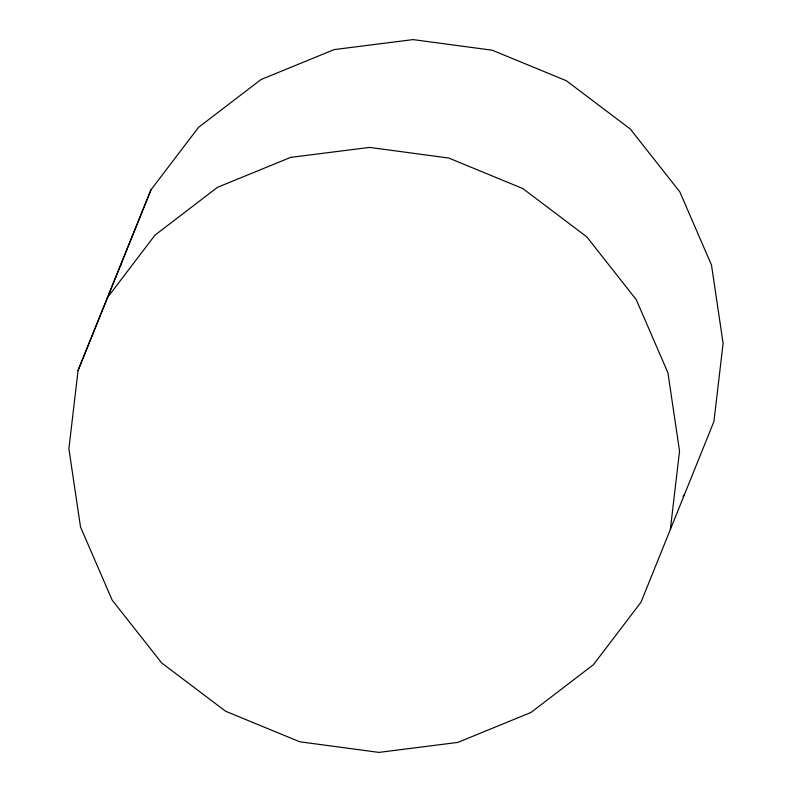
<?xml version="1.0" encoding="UTF-8"?>
<svg xmlns="http://www.w3.org/2000/svg" width="792" height="792" viewBox="0 0 792 792"><rect width="100%" height="100%" fill="white"/><g stroke="black" fill="none" stroke-linecap="round" stroke-linejoin="round"><path stroke-width="1.19" d="M78.081 370.428L68.894 448.678L80.517 527.007L112.157 600.088L161.657 662.934L225.631 711.256L299.742 741.777L378.932 752.4L457.796 742.411L530.957 712.483L593.446 664.666L640.995 602.217L713.919 421.572L723.106 343.322L711.483 264.993L679.843 191.911L630.343 129.066L566.369 80.744L492.258 50.223L413.068 39.6L334.204 49.589L261.043 79.517L198.554 127.334L151.005 189.783L78.081 370.428L151.005 189.783M121.354 265.063L121.641 262.617M670.359 529.383L679.546 451.123L667.923 372.794L636.293 299.713L586.793 236.867L522.809 188.545L448.698 158.024L369.517 147.401L290.654 157.39L217.483 187.318L154.994 235.135L107.455 297.594M683.06 496.356L684.545 494.406"/></g></svg>
